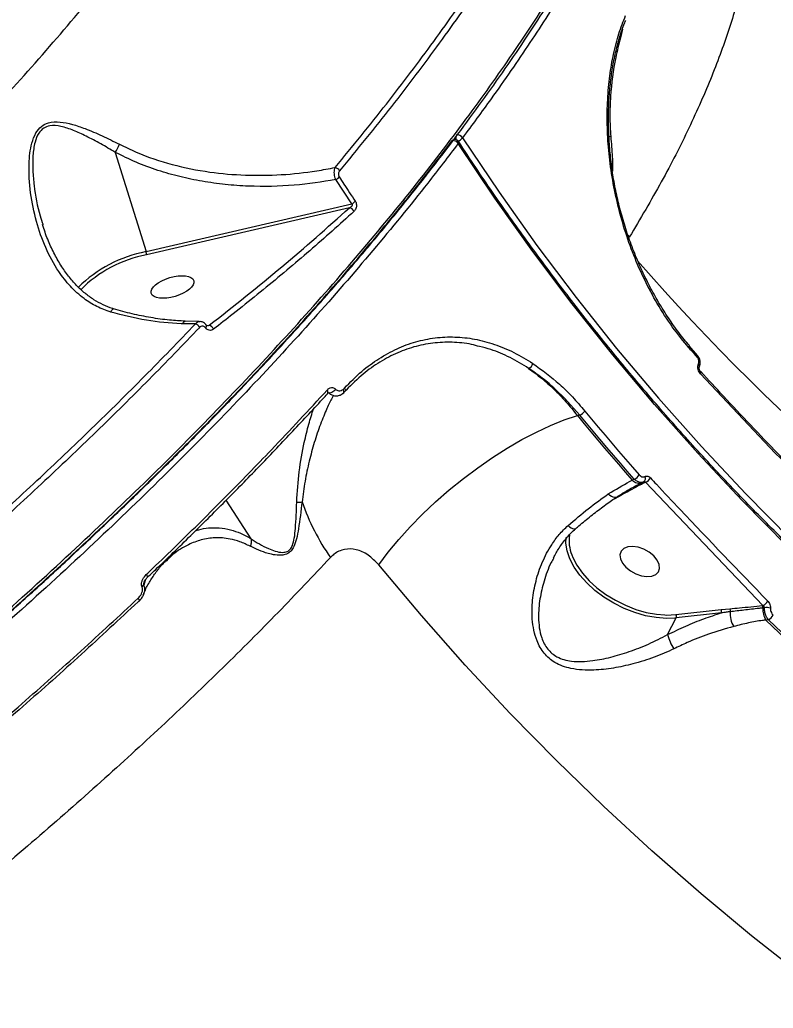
# Model space of a CAD drawing. Header units: millimetres. Extents: x -6104 to 7803, y -6013 to 4803.
# Drawn here: x 800.6 to 959.1, y -1687.8 to -1479.8 of the extents above; entities that cross this region are included whole.
import ezdxf

# ---------------------------------------------------------------- set-up
doc = ezdxf.new("R2010")
doc.units = ezdxf.units.MM
for name, color, linetype in [('DIKOM_ОБЪЕКТ', 7, 'Continuous'), ('DIKOM_РАЗМЕР_ЗОНА', 7, 'Continuous'), ('DIKOM_РАЗМЕР_ОБЪЕКТА', 7, 'Continuous')]:
    doc.layers.add(name, color=color, linetype=linetype)
doc.styles.add('style1', font='arial.ttf', dxfattribs={"width": 0.8})
doc.dimstyles.new('1-50', dxfattribs={"dimtxt": 300, "dimasz": 200, "dimexe": 100, "dimexo": 0, "dimgap": 100, "dimtad": 1, "dimtxsty": 'style1', "dimcen": 200, "dimclrd": 7, "dimclre": 7, "dimclrt": 7, "dimadec": 1, "dimazin": 2, "dimtfac": 1, "dimtmove": 0, "dimatfit": 2, "dimfxl": 0, "dimlwd": 25, "dimlwe": 18, "dimarcsym": 0})

# ---------------------------------------------------------------- blocks, each defined once
blk = doc.blocks.new('*D10')
at = {"layer": 'Defpoints', "color": 0, "transparency": 16777216}
for p in [(-4094.65, -224.49), (3111.63, -1726.03), (3111.63, -4948.58)]:
    blk.add_point(p, dxfattribs=at)
at = {"layer": 'DIKOM_РАЗМЕР_ОБЪЕКТА', "color": 7, "lineweight": 18, "transparency": 16777216}
for p, q in [((-4094.65, -224.49), (-4094.65, -5048.58)), ((3111.63, -1726.03), (3111.63, -5048.58))]:
    blk.add_line(p, q, dxfattribs=at)
at = {"layer": 'DIKOM_РАЗМЕР_ОБЪЕКТА', "color": 7, "lineweight": 25, "transparency": 16777216}
blk.add_line((-3894.65, -4948.58), (2911.63, -4948.58), dxfattribs=at)
at = {"layer": 'DIKOM_РАЗМЕР_ОБЪЕКТА', "color": 7, "transparency": 16777216}
for points in [[(-3894.65, -4915.24), (-3894.65, -4981.91), (-4094.65, -4948.58)], [(2911.63, -4915.24), (2911.63, -4981.91), (3111.63, -4948.58)]]:
    blk.add_solid(points, dxfattribs=at)
at = {"layer": 'DIKOM_РАЗМЕР_ОБЪЕКТА', "color": 7, "transparency": 16777216, "insert": (-134.24, -4695.4), "char_height": 300, "attachment_point": 5, "style": 'style1'}
blk.add_mtext('7200', dxfattribs=at)
blk = doc.blocks.new('*D12')
at = {"layer": 'Defpoints', "color": 0, "transparency": 16777216}
for p in [(-6103.62, -69.94), (4675.35, -1132.87), (4675.35, -5913.06)]:
    blk.add_point(p, dxfattribs=at)
at = {"layer": 'DIKOM_РАЗМЕР_ЗОНА', "color": 7, "lineweight": 18, "transparency": 16777216}
for p, q in [((-6103.62, -69.94), (-6103.62, -6013.06)), ((4675.35, -1132.87), (4675.35, -6013.06))]:
    blk.add_line(p, q, dxfattribs=at)
at = {"layer": 'DIKOM_РАЗМЕР_ЗОНА', "color": 7, "lineweight": 25, "transparency": 16777216}
blk.add_line((-5903.62, -5913.06), (4475.35, -5913.06), dxfattribs=at)
at = {"layer": 'DIKOM_РАЗМЕР_ЗОНА', "color": 7, "transparency": 16777216}
for points in [[(-5903.62, -5879.73), (-5903.62, -5946.4), (-6103.62, -5913.06)], [(4475.35, -5879.73), (4475.35, -5946.4), (4675.35, -5913.06)]]:
    blk.add_solid(points, dxfattribs=at)
at = {"layer": 'DIKOM_РАЗМЕР_ЗОНА', "color": 7, "transparency": 16777216, "insert": (271.51, -5659.89), "char_height": 300, "attachment_point": 5, "style": 'style1'}
blk.add_mtext('10800', dxfattribs=at)

msp = doc.modelspace()

# ---------------------------------------------------------------- linework, layer by layer
at = {"layer": 'DIKOM_ОБЪЕКТ', "color": 7, "linetype": 'Continuous', "lineweight": 15}
for p, q in [((927.337, -1481.79), (926.913, -1483.586)), ((820.707, -1507.693), (827.178, -1528.589)), ((870.438, -1518.544), (867.069, -1513.439)), ((827.178, -1528.589), (870.438, -1518.544)), ((869.954, -1519.348), (827.301, -1529.252)), ((928.537, -1525.211), (928.798, -1525.559)), ((837.563, -1543.795), (834.852, -1543.768)), ((838.37, -1543.269), (835.362, -1543.242)), ((839.926, -1544.109), (840.467, -1544.074)), ((943.131, -1550.436), (941.375, -1548.42)), ((943.327, -1552.193), (943.336, -1552.174)), ((943.514, -1552.881), (943.524, -1552.862)), ((943.784, -1553.834), (943.775, -1553.825)), ((868.598, -1557.563), (868.91, -1557.285)), ((918.355, -1562.965), (917.871, -1563.08)), ((929.415, -1576.65), (929.819, -1576.442)), ((931.147, -1577.342), (931.561, -1577.127)), ((931.518, -1577.149), (931.832, -1576.988)), ((932.201, -1577.098), (931.98, -1577.211)), ((956.885, -1603.027), (932.201, -1577.098)), ((927.136, -1579.816), (925.769, -1580.559)), ((849.258, -1588.975), (844.011, -1580.897)), ((925.769, -1580.559), (925.247, -1580.826)), ((831.45, -1593.659), (831.38, -1593.727)), ((956.783, -1603.039), (956.885, -1603.027)), ((938.604, -1604.948), (948.098, -1603.881)), ((948.153, -1604.586), (938.659, -1605.653)), ((948.098, -1603.881), (949.948, -1603.706)), ((936.854, -1609.162), (938.659, -1605.653)), ((938.659, -1605.653), (938.347, -1605.684)), ((958.054, -1606.028), (957.511, -1606.093))]:
    msp.add_line(p, q, dxfattribs=at)
at = {"layer": 'DIKOM_ОБЪЕКТ', "color": 7, "linetype": 'Continuous', "lineweight": 15, "flags": 128}
for points in [[(892.812, -1505.842), (892.886, -1505.728), (892.929, -1505.624), (892.94, -1505.535), (892.917, -1505.465), (892.917, -1505.464)], [(893.718, -1504.636), (901.4, -1516.08), (909.364, -1527.287), (917.606, -1538.248), (926.12, -1548.957), (934.899, -1559.406), (943.94, -1569.589), (953.234, -1579.5), (962.777, -1589.131), (972.563, -1598.476), (982.584, -1607.529), (992.834, -1616.285), (1003.307, -1624.737), (1013.996, -1632.881), (1024.893, -1640.71), (1035.992, -1648.219), (1047.284, -1655.404), (1058.764, -1662.26), (1070.423, -1668.782), (1082.254, -1674.967), (1094.248, -1680.809), (1106.399, -1686.306)], [(1106.134, -1688.06), (1093.947, -1682.546), (1081.916, -1676.686), (1070.05, -1670.483), (1058.356, -1663.941), (1046.842, -1657.065), (1035.515, -1649.858), (1024.383, -1642.326), (1013.453, -1634.473), (1002.732, -1626.306), (992.227, -1617.828), (981.946, -1609.046), (971.895, -1599.965), (962.08, -1590.591), (952.508, -1580.931), (943.185, -1570.991), (934.117, -1560.777), (925.311, -1550.296), (916.772, -1539.555), (908.505, -1528.561), (900.517, -1517.321), (892.812, -1505.842)], [(819.78, -1541.304), (819.941, -1540.993), (820.091, -1540.766), (820.222, -1540.635), (820.327, -1540.607), (820.33, -1540.607)], [(834.852, -1543.768), (834.99, -1543.505), (835.142, -1543.325), (835.3, -1543.238), (835.372, -1543.231)], [(839.712, -1544.629), (839.826, -1544.467), (839.896, -1544.315), (839.917, -1544.182), (839.89, -1544.077), (839.881, -1544.062)], [(941.361, -1548.405), (941.362, -1548.406), (941.375, -1548.42)], [(943.089, -1550.848), (943.139, -1550.737), (943.168, -1550.637), (943.174, -1550.549), (943.157, -1550.478), (943.131, -1550.436)], [(943.751, -1554.261), (943.803, -1554.131), (943.827, -1554.016), (943.823, -1553.918), (943.79, -1553.842), (943.784, -1553.834)], [(867.023, -1557.509), (866.865, -1557.721), (866.668, -1557.923), (866.447, -1558.098), (866.22, -1558.231), (866.005, -1558.312), (865.821, -1558.335), (865.681, -1558.298), (865.632, -1558.258)], [(868.598, -1557.563), (868.666, -1557.747), (868.703, -1557.927), (868.708, -1558.094), (868.68, -1558.243), (868.621, -1558.365), (868.532, -1558.457), (868.528, -1558.46)], [(868.91, -1557.285), (868.993, -1557.431), (869.051, -1557.575), (869.082, -1557.712), (869.084, -1557.837), (869.058, -1557.945), (869.004, -1558.034), (869.003, -1558.036)], [(869.003, -1558.036), (868.925, -1558.1), (868.91, -1558.109)], [(876.096, -1594.491), (878.1, -1591.828), (880.32, -1589.146), (882.737, -1586.472), (885.327, -1583.828), (888.067, -1581.24), (890.933, -1578.731), (893.898, -1576.324), (896.935, -1574.04), (900.017, -1571.901), (903.115, -1569.926), (906.201, -1568.133), (909.247, -1566.538), (912.226, -1565.156), (915.109, -1564), (917.871, -1563.08)], [(917.871, -1563.08), (919.29, -1564.8), (920.716, -1566.513), (922.149, -1568.22), (923.589, -1569.92), (925.035, -1571.613), (926.488, -1573.299), (927.948, -1574.978), (929.415, -1576.65)], [(929.819, -1576.442), (928.363, -1574.781), (926.913, -1573.114), (925.47, -1571.439), (924.033, -1569.758), (922.604, -1568.07), (921.181, -1566.375), (919.765, -1564.674), (918.355, -1562.965)], [(919.444, -1562.113), (920.851, -1563.818), (922.264, -1565.515), (923.684, -1567.206), (925.11, -1568.891), (926.543, -1570.568), (927.983, -1572.239), (929.43, -1573.903), (930.883, -1575.56)], [(924.377, -1579.567), (924.695, -1579.819), (925.021, -1580.015), (925.347, -1580.147), (925.661, -1580.214), (925.954, -1580.212), (926.218, -1580.141), (926.37, -1580.06)], [(915.91, -1586.209), (916.246, -1586.477), (916.571, -1586.689), (916.872, -1586.838), (917.138, -1586.919), (917.359, -1586.928), (917.528, -1586.865), (917.552, -1586.846)], [(938.347, -1605.684), (936.625, -1605.745), (934.464, -1605.584), (932.223, -1605.173), (929.951, -1604.519), (927.697, -1603.639), (925.512, -1602.55), (923.443, -1601.278), (921.535, -1599.849), (919.83, -1598.295), (918.366, -1596.651), (917.174, -1594.951), (916.281, -1593.234), (915.706, -1591.536), (915.461, -1589.896), (915.5, -1588.716)], [(933.931, -1592.598), (932.971, -1591.82), (931.851, -1591.201), (930.661, -1590.792), (929.498, -1590.625), (928.456, -1590.715), (927.62, -1591.053), (927.057, -1591.613), (926.813, -1592.349), (926.907, -1593.201), (927.333, -1594.101), (928.055, -1594.976), (929.015, -1595.754), (930.135, -1596.373), (931.325, -1596.782), (932.488, -1596.949), (933.529, -1596.86), (934.366, -1596.521), (934.929, -1595.962), (935.173, -1595.225), (935.078, -1594.373), (934.653, -1593.473), (933.931, -1592.598)], [(916.699, -1592.396), (916.904, -1592.906), (917.77, -1594.571), (918.926, -1596.219), (920.346, -1597.814), (921.999, -1599.321), (923.849, -1600.706), (925.855, -1601.94), (927.974, -1602.996), (930.159, -1603.849), (932.363, -1604.483), (934.536, -1604.882), (936.233, -1605.027)], [(1022.055, -1719.167), (1010.336, -1712.146), (998.791, -1704.818), (987.428, -1697.185), (976.253, -1689.253), (965.271, -1681.025), (954.488, -1672.507), (943.911, -1663.703), (933.545, -1654.618), (923.396, -1645.257), (913.469, -1635.624), (903.771, -1625.726), (894.306, -1615.567), (885.079, -1605.154), (876.096, -1594.491)], [(827.229, -1596.517), (827.318, -1596.669), (827.382, -1596.815), (827.419, -1596.948), (827.426, -1597.064), (827.405, -1597.159), (827.358, -1597.225)], [(825.508, -1601.491), (825.593, -1601.635), (825.656, -1601.774), (825.695, -1601.902), (825.708, -1602.014), (825.695, -1602.108), (825.657, -1602.179), (825.646, -1602.191)], [(825.646, -1602.191), (825.594, -1602.225), (825.51, -1602.245)], [(936.233, -1605.027), (936.632, -1605.038), (938.604, -1604.948)]]:
    msp.add_lwpolyline(points, dxfattribs=at)
at = {"layer": 'DIKOM_ОБЪЕКТ', "color": 7, "linetype": 'Continuous', "lineweight": 15}
for centre, radius, start, end in [((891.973, -1505.512), 0.49, 104.02468, 144.88953), ((891.708, -1506.516), 1.294, 31.41313, 96.01355), ((892.079, -1506.011), 1, 33.11034, 102.99357), ((893.488, -1504.652), 1.19, 148.30678, 199.68976), ((892.617, -1505.309), 1.29, 31.44355, 96.27881), ((891.893, -1503.146), 2.356, 292.69144, 320.7494), ((814.074, -1503.204), 8.01, 325.91112, 339.55046), ((866.575, -1512.374), 1.529, 31.67822, 76.11547), ((866.121, -1511.471), 2.184, 295.74468, 320.11378), ((869.441, -1516.564), 2.217, 296.74483, 320.81711), ((869.687, -1520.688), 1.366, 25.66202, 78.72644), ((832.398, -1555.791), 27.698, 100.86342, 134.62915), ((832.324, -1555.528), 26.752, 100.82237, 134.94028), ((824.74, -1529.386), 2.564, 2.99526, 18.11597), ((1276.698, -1228.843), 459.196, 221.07266, 238.20641), ((836.959, -1545.452), 1.764, 31.68956, 69.95651), ((840.015, -1545.479), 1.476, 23.06556, 72.15708), ((941.026, -1548.59), 0.389, 322.01901, 25.93864), ((1315.877, -1224.547), 495.422, 220.88604, 221.1956), ((907.072, -1551.761), 1.491, 291.97741, 346.62078), ((942.913, -1552.674), 0.634, 340.16945, 49.31574), ((942.919, -1552.657), 0.638, 341.18808, 49.19125), ((864.795, -1558.15), 0.629, 329.01617, 43.67707), ((917.607, -1560.887), 2.209, 289.7871, 326.27604), ((929.038, -1574.418), 2.17, 291.10301, 328.23601), ((931.371, -1576.313), 0.824, 307.51319, 30.78691), ((931.435, -1575.161), 2.083, 291.56928, 330.37361), ((930.82, -1575.41), 1.874, 221.42404, 291.87965), ((931.71, -1577.465), 0.371, 43.17631, 112.28035), ((926.814, -1580.181), 0.487, 48.62299, 75.93733), ((859.194, -1574.456), 6.836, 267.11053, 276.52444), ((906.629, -1564.759), 49.487, 199.46323, 214.70743), ((924.332, -1589.347), 8.22, 172.03542, 201.77749), ((825.758, -1598.181), 1.09, 302.20347, 326.71118), ((956.128, -1603.448), 0.773, 353.2895, 32.02835), ((956.007, -1601.027), 2.185, 293.68831, 330.58496), ((937.974, -1605.352), 0.748, 336.30501, 32.6385), ((947.468, -1604.285), 0.748, 336.30772, 32.63578), ((949.267, -1604.103), 0.789, 341.95383, 30.24484), ((954.813, -1604.841), 4.821, 174.12749, 212.748), ((960.718, -1603.969), 3.847, 173.57912, 213.52254), ((957.689, -1606.181), 2.72, 73.41044, 99.99485), ((957.198, -1604.122), 2.089, 294.18924, 332.71691), ((1304.467, -1247.576), 498.912, 225.93889, 233.05397), ((1304.729, -1247.601), 498.652, 225.95488, 233.03797), ((946.2, -1606.813), 9.637, 194.10826, 213.60292)]:
    msp.add_arc(centre, radius, start, end, dxfattribs=at)
msp.add_ellipse((832.736, -1536.027), major_axis=(4.462, 1.322), ratio=0.44303, dxfattribs=at)
for points, knots in [([(706.899, -1580.991), (711.711, -1577.034), (721.334, -1569.119), (735.299, -1557.035), (748.881, -1544.821), (762.472, -1532.061), (775.936, -1518.82), (789.158, -1505.143), (801.779, -1491.373), (813.726, -1477.559), (824.939, -1463.754), (835.059, -1450.409), (844.104, -1437.56), (852.117, -1425.23), (859.326, -1413.079), (865.669, -1401.163), (871.101, -1389.53), (875.598, -1378.199), (879.093, -1367.233), (881.551, -1356.633), (882.896, -1346.581), (883.122, -1337.296), (882.244, -1328.846), (880.709, -1321.903), (879.034, -1317.998), (878.354, -1316.411)], [0, 0, 0, 0, 0.0400046, 0.0800095, 0.1204123, 0.1608152, 0.2054795, 0.2501784, 0.2948426, 0.3408231, 0.3868418, 0.4328217, 0.4760809, 0.5193728, 0.5626316, 0.6071387, 0.6516822, 0.6961891, 0.7423061, 0.7884231, 0.8352025, 0.8819819, 0.925918, 0.9698885, 1, 1, 1, 1]), ([(698.966, -1682.107), (702.695, -1679.485), (712.743, -1672.421), (728.799, -1660.654), (746.97, -1646.783), (764.807, -1632.549), (782.24, -1617.995), (799.196, -1603.163), (815.302, -1588.379), (830.521, -1573.693), (844.84, -1559.152), (858.492, -1544.518), (871.398, -1529.84), (883.495, -1515.168), (894.517, -1500.826), (904.451, -1486.854), (913.308, -1473.286), (921.234, -1459.901), (928.158, -1446.753), (934.033, -1433.896), (938.727, -1421.613), (942.257, -1409.93), (944.648, -1398.869), (945.978, -1388.226), (946.046, -1378.146), (945.584, -1371.259), (944.759, -1367.974), (944.679, -1367.653)], [0, 0, 0, 0, 0.0245685, 0.0661874, 0.1078383, 0.1494572, 0.1922848, 0.2351476, 0.2779753, 0.3195941, 0.361245, 0.4028639, 0.4456917, 0.4885542, 0.531382, 0.5730004, 0.6146507, 0.6562691, 0.6990963, 0.7419584, 0.7847856, 0.8264043, 0.868055, 0.9096737, 0.9525012, 0.9953636, 1, 1, 1, 1]), ([(715.514, -1671.104), (717.654, -1669.555), (722.891, -1665.761), (731.096, -1659.655), (740.124, -1652.81), (748.999, -1645.927), (757.731, -1639.009), (766.322, -1632.05), (774.774, -1625.05), (783.09, -1618.006), (791.272, -1610.917), (799.322, -1603.781), (807.243, -1596.594), (815.028, -1589.364), (822.65, -1582.114), (830.079, -1574.873), (837.292, -1567.661), (844.288, -1560.483), (851.069, -1553.334), (857.639, -1546.213), (864, -1539.117), (870.154, -1532.044), (876.103, -1524.992), (881.848, -1517.959), (887.39, -1510.942), (892.728, -1503.944), (897.849, -1496.982), (902.73, -1490.084), (907.354, -1483.275), (911.715, -1476.562), (915.816, -1469.944), (919.66, -1463.416), (923.248, -1456.976), (926.581, -1450.622), (929.661, -1444.353), (932.487, -1438.166), (935.061, -1432.061), (937.381, -1426.036), (939.443, -1420.102), (941.24, -1414.281), (942.761, -1408.598), (944.005, -1403.061), (944.972, -1397.671), (945.662, -1392.426), (946.079, -1387.322), (946.218, -1382.361), (946.09, -1377.535), (945.659, -1372.865), (945.24, -1369.664), (944.888, -1368.065), (944.857, -1367.926)], [0, 0, 0, 0, 0.0148392, 0.0363253, 0.0577125, 0.0790247, 0.1002866, 0.1215226, 0.1427569, 0.1640091, 0.1852998, 0.2066537, 0.2280948, 0.2496473, 0.2712481, 0.2927746, 0.3141948, 0.3355335, 0.356815, 0.3780635, 0.3993037, 0.4205573, 0.4418427, 0.4631845, 0.4846068, 0.5061338, 0.5277482, 0.5493324, 0.5707974, 0.5921743, 0.6134878, 0.6347618, 0.6560208, 0.6772885, 0.6985816, 0.719924, 0.7413394, 0.7628517, 0.7844715, 0.806088, 0.8276029, 0.8490185, 0.8703574, 0.8916418, 0.9128937, 0.9341344, 0.9553849, 0.9766596, 0.9979801, 1, 1, 1, 1]), ([(945.498, -1368.497), (945.92, -1370.708), (946.907, -1375.888), (947.168, -1384.862), (946.44, -1395.291), (944.495, -1406.427), (941.554, -1417.509), (937.806, -1428.42), (933.452, -1439.053), (928.269, -1450.045), (922.259, -1461.369), (915.49, -1472.904), (908, -1484.591), (900.727, -1495.153), (895.746, -1501.892), (893.718, -1504.636)], [0, 0, 0, 0, 0.064649, 0.1515185, 0.2409115, 0.3303771, 0.4197701, 0.4953742, 0.5710667, 0.6467591, 0.7231688, 0.7995784, 0.8740642, 0.9487187, 1, 1, 1, 1]), ([(951.091, -1426.982), (951.331, -1427.47), (952.68, -1430.215), (954.166, -1435.87), (955.46, -1443.971), (955.606, -1452.773), (954.724, -1461.964), (952.84, -1471.508), (950.032, -1481.345), (946.253, -1491.689), (941.458, -1502.536), (935.724, -1513.833), (931.106, -1521.652), (928.798, -1525.559)], [0, 0, 0, 0, 0.02105192, 0.11835688, 0.21849679, 0.3187183, 0.41885976, 0.5144038, 0.61001709, 0.70556175, 0.80368303, 0.90187838, 1, 1, 1, 1]), ([(866.942, -1510.889), (870.592, -1506.425), (877.891, -1497.496), (887.824, -1484.269), (897.052, -1471.176), (902.457, -1462.635), (905.159, -1458.364)], [0, 0, 0, 0, 0.2486154, 0.4972308, 0.748616, 1, 1, 1, 1]), ([(906.14, -1458.97), (903.466, -1463.199), (898.116, -1471.658), (888.926, -1484.717), (878.958, -1498.009), (871.57, -1507.05), (867.876, -1511.571)], [0, 0, 0, 0, 0.2486165, 0.4972321, 0.7486159, 1, 1, 1, 1]), ([(941.332, -1548.829), (940.144, -1547.377), (937.77, -1544.473), (934.669, -1539.644), (931.96, -1534.587), (929.665, -1529.359), (927.745, -1523.944), (926.232, -1518.405), (925.118, -1512.823), (924.404, -1507.271), (924.1, -1501.829), (924.181, -1496.566), (924.628, -1491.578), (925.433, -1486.948), (926.53, -1482.672), (927.512, -1480.172), (928.002, -1478.925)], [0, 0, 0, 0, 0.07510764, 0.15021531, 0.22128208, 0.2925778, 0.36364574, 0.43477041, 0.50612323, 0.5772492, 0.64834033, 0.71965909, 0.79075188, 0.8604289, 0.9303188, 1, 1, 1, 1]), ([(941.434, -1548.345), (941.068, -1547.925), (939.908, -1546.591), (938.078, -1544.114), (935.949, -1540.939), (933.962, -1537.564), (932.128, -1534.035), (930.468, -1530.382), (928.995, -1526.643), (927.723, -1522.855), (926.661, -1519.053), (925.814, -1515.268), (925.178, -1511.516), (924.731, -1507.795), (924.468, -1504.094), (924.389, -1500.421), (924.493, -1496.807), (924.779, -1493.286), (925.244, -1489.895), (925.877, -1486.665), (926.68, -1483.651), (927.402, -1481.411), (927.9, -1480.268), (928.03, -1479.969)], [0, 0, 0, 0, 0.0231576, 0.0733988, 0.1241387, 0.175241, 0.2265361, 0.277802, 0.3288179, 0.3794163, 0.4294653, 0.4788816, 0.5276415, 0.5763375, 0.6256833, 0.6756984, 0.7262878, 0.7773126, 0.8286042, 0.8799629, 0.9311453, 0.981986, 1, 1, 1, 1]), ([(926.913, -1483.586), (926.568, -1484.964), (925.557, -1488.991), (924.887, -1494.563), (924.633, -1500.135), (924.799, -1502.947), (924.881, -1504.354)], [0, 0, 0, 0, 0.2046011, 0.5977179, 0.7989024, 1, 1, 1, 1]), ([(819.78, -1541.304), (818.777, -1540.947), (816.768, -1540.234), (813.88, -1538.39), (811.175, -1535.924), (808.392, -1532.352), (805.936, -1527.783), (803.994, -1522.18), (802.755, -1516.239), (802.473, -1511.385), (802.723, -1507.888), (803.133, -1505.669), (803.881, -1503.66), (805.106, -1502.15), (806.858, -1501.276), (809.108, -1501.216), (811.693, -1501.756), (814.634, -1502.777), (817.928, -1504.166), (820.362, -1505.39), (821.579, -1506.002)], [0, 0, 0, 0, 0.0478381, 0.0957326, 0.1551283, 0.2146197, 0.3020668, 0.3896655, 0.4817493, 0.5736875, 0.607072, 0.6403856, 0.6772298, 0.7075561, 0.7379235, 0.7828312, 0.8291213, 0.8755393, 0.9377612, 1, 1, 1, 1]), ([(820.707, -1507.693), (819.682, -1507.088), (817.622, -1505.873), (814.703, -1504.326), (811.921, -1503.045), (809.373, -1502.174), (807.215, -1501.948), (805.601, -1502.526), (804.472, -1503.719), (803.686, -1505.751), (803.328, -1508.455), (803.316, -1511.532), (803.733, -1515.794), (804.378, -1519.637), (805.311, -1522.275), (805.522, -1522.87)], [0, 0, 0, 0, 0.0919129, 0.1846852, 0.2650741, 0.3466776, 0.4193887, 0.462071, 0.5046431, 0.559264, 0.6320442, 0.7109894, 0.7900482, 0.9526241, 1, 1, 1, 1]), ([(714.021, -1672.097), (720.119, -1667.641), (732.509, -1658.586), (750.623, -1644.593), (768.428, -1630.269), (785.623, -1615.79), (801.111, -1602.127), (814.99, -1589.333), (827.394, -1577.433), (839.299, -1565.528), (850.806, -1553.51), (861.874, -1541.398), (872.445, -1529.223), (882.431, -1517.139), (888.526, -1509.198), (891.572, -1505.23)], [0, 0, 0, 0, 0.0840342, 0.170757, 0.2574797, 0.3440636, 0.4303755, 0.5003136, 0.5703238, 0.640334, 0.710272, 0.7826637, 0.855136, 0.9276081, 1, 1, 1, 1]), ([(1105.984, -1687.468), (1104.031, -1686.608), (1098.364, -1684.113), (1089.078, -1679.761), (1078.175, -1674.321), (1067.412, -1668.592), (1056.792, -1662.585), (1046.323, -1656.3), (1036.009, -1649.741), (1025.857, -1642.912), (1015.871, -1635.816), (1006.058, -1628.458), (996.422, -1620.841), (986.969, -1612.969), (977.705, -1604.848), (968.633, -1596.48), (959.759, -1587.872), (951.089, -1579.026), (942.625, -1569.949), (934.374, -1560.646), (926.34, -1551.12), (918.526, -1541.378), (910.937, -1531.426), (903.581, -1521.264), (897.6, -1512.586), (894.105, -1507.271), (892.917, -1505.464)], [0, 0, 0, 0, 0.0228178, 0.0662207, 0.1096244, 0.1530278, 0.1964311, 0.2398344, 0.2832372, 0.3266402, 0.3700429, 0.4134454, 0.4568477, 0.5002497, 0.5436515, 0.587053, 0.6304543, 0.6738551, 0.7172559, 0.7606561, 0.8040562, 0.8474559, 0.8908554, 0.9342544, 0.9776534, 1, 1, 1, 1]), ([(924.881, -1504.354), (924.867, -1504.357), (924.78, -1504.38), (924.674, -1504.405), (924.53, -1504.427), (924.522, -1504.428)], [0, 0, 0, 0, 0.1610371, 0.9487706, 1, 1, 1, 1]), ([(924.881, -1504.354), (925.001, -1505.79), (925.168, -1507.796), (925.287, -1510.255), (925.253, -1511.237), (925.237, -1511.683)], [0, 0, 0, 0, 0.5790727, 0.8089929, 1, 1, 1, 1]), ([(892.812, -1505.842), (890.702, -1508.605), (885.018, -1516.048), (874.986, -1528.34), (862.532, -1542.709), (849.086, -1557.324), (834.67, -1572.141), (819.307, -1587.112), (803.336, -1601.908), (786.827, -1616.482), (769.858, -1630.793), (752.154, -1645.074), (733.745, -1659.274), (714.68, -1673.339), (695.377, -1686.961), (675.91, -1700.102), (656.351, -1712.739), (636.382, -1725.076), (616.057, -1737.058), (595.438, -1748.632), (574.98, -1759.544), (554.749, -1769.772), (534.805, -1779.31), (514.823, -1788.312), (494.873, -1796.725), (475.026, -1804.503), (455.718, -1811.475), (437.005, -1817.636), (418.924, -1822.999), (401.182, -1827.652), (383.856, -1831.547), (367.018, -1834.652), (351.715, -1836.802), (337.875, -1838.132), (325.397, -1838.777), (313.481, -1838.812), (302.169, -1838.227), (291.579, -1837.031), (281.761, -1835.234), (273.613, -1833.144), (268.905, -1831.494), (266.988, -1830.822)], [0, 0, 0, 0, 0.0156522, 0.0421681, 0.0687043, 0.0952203, 0.1225063, 0.1498146, 0.1771006, 0.2036165, 0.2301528, 0.2566687, 0.2839548, 0.3112631, 0.3385491, 0.365065, 0.3916013, 0.4181172, 0.4454032, 0.4727115, 0.4999976, 0.5265134, 0.5530497, 0.5795655, 0.6068517, 0.6341599, 0.661446, 0.6879619, 0.714498, 0.7410139, 0.7682999, 0.7956082, 0.8228942, 0.8459723, 0.8690774, 0.8921825, 0.9155065, 0.9388306, 0.9615638, 0.9843486, 1, 1, 1, 1]), ([(867.069, -1513.439), (864.169, -1513.893), (858.115, -1514.842), (850.292, -1514.961), (843.831, -1514.506), (838.999, -1513.839), (834.265, -1512.854), (829.617, -1511.524), (825.052, -1509.853), (822.155, -1508.413), (820.707, -1507.693)], [0, 0, 0, 0, 0.1847828, 0.3856889, 0.4882336, 0.5907676, 0.6915513, 0.7923242, 0.8961716, 1, 1, 1, 1]), ([(821.579, -1506.002), (822.748, -1506.571), (826.284, -1508.289), (832.628, -1510.391), (840.358, -1511.948), (848.064, -1512.604), (855.598, -1512.495), (861.909, -1511.839), (865.652, -1511.133), (866.942, -1510.889)], [0, 0, 0, 0, 0.0856253, 0.2590551, 0.4326123, 0.5932993, 0.7545385, 0.9153472, 1, 1, 1, 1]), ([(867.069, -1513.439), (866.999, -1513.253), (866.858, -1512.883), (866.758, -1512.24), (866.755, -1511.622), (866.833, -1511.171), (866.916, -1510.958), (866.942, -1510.889)], [0, 0, 0, 0, 0.2221349, 0.4444042, 0.6650735, 0.8922335, 1, 1, 1, 1]), ([(867.876, -1511.571), (867.868, -1511.582), (867.803, -1511.661), (867.708, -1511.827), (867.632, -1512.092), (867.62, -1512.367), (867.672, -1512.643), (867.755, -1512.796), (867.797, -1512.872)], [0, 0, 0, 0, 0.0354208, 0.2573183, 0.448186, 0.6280997, 0.8143521, 1, 1, 1, 1]), ([(867.797, -1512.872), (868.128, -1513.383), (869.234, -1515.088), (870.366, -1516.78), (871.159, -1517.965)], [0, 0, 0, 0, 0.2996319, 1, 1, 1, 1]), ([(871.159, -1517.965), (871.224, -1518.078), (871.354, -1518.306), (871.438, -1518.721), (871.427, -1519.139), (871.317, -1519.545), (871.138, -1519.872), (870.982, -1520.031), (870.918, -1520.096)], [0, 0, 0, 0, 0.1643423, 0.3291447, 0.489747, 0.6615998, 0.8613666, 1, 1, 1, 1]), ([(840.467, -1544.074), (845.631, -1540.002), (855.976, -1531.843), (865.289, -1523.518), (869.954, -1519.348)], [0, 0, 0, 0, 0.4991776, 1, 1, 1, 1]), ([(870.918, -1520.096), (870.539, -1520.442), (868.643, -1522.174), (863.622, -1526.666), (855.605, -1533.54), (847.577, -1540.067), (842.74, -1543.836), (841.373, -1544.901)], [0, 0, 0, 0, 0.0413714, 0.2068691, 0.5381502, 0.8694299, 1, 1, 1, 1]), ([(869.954, -1519.348), (870.017, -1519.317), (870.163, -1519.245), (870.355, -1519.112), (870.492, -1518.969), (870.55, -1518.86), (870.571, -1518.785), (870.571, -1518.716), (870.547, -1518.647), (870.501, -1518.588), (870.46, -1518.559), (870.438, -1518.544)], [0, 0, 0, 0, 0.1852032, 0.4305807, 0.6102083, 0.6934237, 0.7464632, 0.8083816, 0.8667612, 0.9298919, 1, 1, 1, 1]), ([(820.332, -1540.594), (820.26, -1540.576), (819.494, -1540.394), (818.1, -1539.774), (816.158, -1538.725), (814.29, -1537.351), (812.499, -1535.687), (810.807, -1533.712), (809.2, -1531.43), (807.733, -1528.839), (806.424, -1525.978), (805.749, -1523.941), (805.405, -1522.906)], [0, 0, 0, 0, 0.009064, 0.0967548, 0.1884351, 0.2850832, 0.3874422, 0.4958134, 0.6110626, 0.7354995, 0.8655945, 1, 1, 1, 1]), ([(835.372, -1543.212), (834.294, -1543.152), (831.909, -1543.02), (828.183, -1542.502), (824.25, -1541.705), (821.632, -1541.03), (820.338, -1540.617), (820.329, -1540.614)], [0, 0, 0, 0, 0.2170955, 0.480017, 0.7404505, 0.9982155, 1, 1, 1, 1]), ([(834.852, -1543.768), (834.747, -1543.764), (832.232, -1543.667), (827.189, -1543.192), (822.266, -1541.937), (819.78, -1541.304)], [0, 0, 0, 0, 0.0210979, 0.5057138, 1, 1, 1, 1]), ([(792.342, -1587.657), (796.332, -1584.025), (804.312, -1576.759), (815.802, -1565.795), (826.957, -1554.799), (834.028, -1547.463), (837.563, -1543.795)], [0, 0, 0, 0, 0.2491213, 0.4982427, 0.7491211, 1, 1, 1, 1]), ([(838.46, -1544.525), (834.944, -1548.173), (827.914, -1555.469), (816.775, -1566.456), (805.247, -1577.463), (797.2, -1584.791), (793.176, -1588.456)], [0, 0, 0, 0, 0.2491222, 0.4982428, 0.7491223, 1, 1, 1, 1]), ([(837.563, -1543.795), (837.678, -1543.663), (837.906, -1543.399), (838.208, -1543.255), (838.366, -1543.292), (838.385, -1543.296)], [0, 0, 0, 0, 0.4691832, 0.9379885, 1, 1, 1, 1]), ([(839.868, -1544.071), (839.732, -1543.909), (839.436, -1543.556), (838.883, -1543.294), (838.513, -1543.313), (838.386, -1543.32)], [0, 0, 0, 0, 0.3576257, 0.7787536, 1, 1, 1, 1]), ([(839.712, -1544.629), (839.686, -1544.596), (839.581, -1544.463), (839.348, -1544.306), (839.03, -1544.246), (838.716, -1544.31), (838.545, -1544.453), (838.46, -1544.525)], [0, 0, 0, 0, 0.0798517, 0.3181359, 0.5556097, 0.7774217, 1, 1, 1, 1]), ([(841.373, -1544.901), (841.232, -1544.986), (840.951, -1545.156), (840.473, -1545.161), (840.034, -1544.993), (839.813, -1544.743), (839.712, -1544.629)], [0, 0, 0, 0, 0.2591531, 0.5177201, 0.7812122, 1, 1, 1, 1]), ([(840.036, -1544.165), (840.019, -1544.166), (839.996, -1544.168), (839.902, -1544.103), (839.866, -1544.037), (839.86, -1544.025)], [0, 0, 0, 0, 0.6529401, 0.935307, 1, 1, 1, 1]), ([(840.035, -1544.161), (840.081, -1544.16), (840.229, -1544.158), (840.37, -1544.108), (840.467, -1544.074)], [0, 0, 0, 0, 0.3089133, 1, 1, 1, 1]), ([(868.91, -1557.285), (870.101, -1556.069), (872.392, -1553.731), (876.12, -1551.02), (879.918, -1548.93), (883.876, -1547.455), (887.949, -1546.627), (892.096, -1546.438), (896.269, -1546.885), (900.427, -1547.996), (904.539, -1549.678), (907.196, -1551.298), (908.523, -1552.106)], [0, 0, 0, 0, 0.1070818, 0.2059728, 0.3051841, 0.4040762, 0.503337, 0.6029173, 0.7021784, 0.801347, 0.9008322, 1, 1, 1, 1]), ([(897.303, -1548.561), (896.741, -1548.401), (894.825, -1547.853), (891.527, -1547.582), (887.466, -1547.729), (883.475, -1548.54), (879.598, -1549.975), (875.879, -1552.016), (872.23, -1554.665), (869.988, -1556.952), (868.823, -1558.141)], [0, 0, 0, 0, 0.0554331, 0.1890301, 0.323058, 0.4566502, 0.5896406, 0.7230574, 0.8560404, 1, 1, 1, 1]), ([(907.63, -1553.144), (906.33, -1552.355), (903.725, -1550.774), (900.253, -1549.278), (898.097, -1548.754), (897.303, -1548.561)], [0, 0, 0, 0, 0.3863536, 0.7739388, 1, 1, 1, 1]), ([(943.336, -1552.174), (943.342, -1552.162), (943.384, -1552.072), (943.433, -1551.873), (943.426, -1551.598), (943.364, -1551.321), (943.259, -1551.067), (943.142, -1550.916), (943.089, -1550.848)], [0, 0, 0, 0, 0.0339876, 0.2522724, 0.4705216, 0.5979459, 0.8193311, 1, 1, 1, 1]), ([(943.521, -1552.865), (943.522, -1552.863), (943.641, -1552.702), (943.719, -1552.258), (943.715, -1551.582), (943.506, -1550.916), (943.229, -1550.594), (943.112, -1550.459)], [0, 0, 0, 0, 0.0024397, 0.2414743, 0.5075588, 0.7931246, 1, 1, 1, 1]), ([(907.63, -1553.144), (909.417, -1554.515), (912.122, -1556.593), (915.481, -1560.108), (917.074, -1562.089), (917.871, -1563.08)], [0, 0, 0, 0, 0.4927822, 0.7463927, 1, 1, 1, 1]), ([(918.355, -1562.965), (916.696, -1561.097), (914.182, -1558.267), (910.518, -1555.155), (908.593, -1553.814), (907.63, -1553.144)], [0, 0, 0, 0, 0.4928095, 0.7464031, 1, 1, 1, 1]), ([(908.523, -1552.106), (910.417, -1553.485), (913.287, -1555.573), (916.875, -1559.115), (918.588, -1561.114), (919.444, -1562.113)], [0, 0, 0, 0, 0.4927649, 0.7463863, 1, 1, 1, 1]), ([(943.751, -1554.261), (943.65, -1554.134), (943.448, -1553.879), (943.254, -1553.387), (943.175, -1552.886), (943.212, -1552.474), (943.295, -1552.271), (943.327, -1552.193)], [0, 0, 0, 0, 0.2182536, 0.4367488, 0.6530101, 0.8657434, 1, 1, 1, 1]), ([(943.776, -1553.822), (943.768, -1553.814), (943.729, -1553.777), (943.644, -1553.652), (943.556, -1553.465), (943.5, -1553.264), (943.481, -1553.085), (943.49, -1552.949), (943.513, -1552.885), (943.511, -1552.888), (943.51, -1552.889)], [0, 0, 0, 0, 0.0437408, 0.1960006, 0.3552981, 0.5131359, 0.6489926, 0.7900002, 0.9401152, 1, 1, 1, 1]), ([(968.163, -1579.934), (967.734, -1579.494), (965.591, -1577.295), (957.339, -1568.776), (949.713, -1560.63), (943.751, -1554.261)], [0, 0, 0, 0, 0.0517111, 0.2585531, 1, 1, 1, 1]), ([(968.219, -1579.495), (965.492, -1576.699), (958.855, -1569.893), (950.727, -1561.328), (945.394, -1555.54), (943.806, -1553.817)], [0, 0, 0, 0, 0.3287935, 0.800186, 1, 1, 1, 1]), ([(865.25, -1557.716), (865.291, -1557.673), (865.488, -1557.468), (865.866, -1557.232), (866.341, -1557.16), (866.732, -1557.253), (866.926, -1557.423), (867.023, -1557.509)], [0, 0, 0, 0, 0.0843587, 0.4026589, 0.6518158, 0.8254988, 1, 1, 1, 1]), ([(867.023, -1557.509), (867.124, -1557.598), (867.325, -1557.775), (867.737, -1557.872), (868.179, -1557.817), (868.465, -1557.644), (868.598, -1557.563)], [0, 0, 0, 0, 0.2096685, 0.4181348, 0.7298471, 1, 1, 1, 1]), ([(827.229, -1596.517), (827.666, -1596.101), (829.846, -1594.019), (835.456, -1588.602), (843.865, -1580.263), (854.465, -1569.398), (861.39, -1561.896), (865.25, -1557.716)], [0, 0, 0, 0, 0.0321582, 0.1607922, 0.4182839, 0.6757758, 1, 1, 1, 1]), ([(827.342, -1597.22), (827.941, -1596.655), (831.084, -1593.684), (836.592, -1588.308), (843.84, -1581.105), (850.869, -1573.925), (857.679, -1566.766), (862.493, -1561.613), (864.978, -1558.852), (865.325, -1558.466)], [0, 0, 0, 0, 0.0437631, 0.22982777, 0.4154636, 0.60046018, 0.78502602, 0.96998755, 1, 1, 1, 1]), ([(866.61, -1558.824), (866.513, -1558.994), (866.092, -1559.724), (865.132, -1561.728), (863.838, -1564.845), (862.543, -1568.622), (861.449, -1572.67), (860.557, -1576.867), (860.166, -1579.789), (859.97, -1581.248)], [0, 0, 0, 0, 0.0421209, 0.1812822, 0.3504624, 0.5198125, 0.6795573, 0.8400063, 1, 1, 1, 1]), ([(865.346, -1558.483), (865.4, -1558.422), (865.526, -1558.279), (865.654, -1558.265), (865.641, -1558.262), (865.638, -1558.261)], [0, 0, 0, 0, 0.3664733, 0.8514007, 1, 1, 1, 1]), ([(865.631, -1558.257), (865.63, -1558.256), (865.628, -1558.254), (865.642, -1558.268), (865.655, -1558.292), (865.661, -1558.302)], [0, 0, 0, 0, 0.4622527, 0.7790722, 1, 1, 1, 1]), ([(865.633, -1558.257), (865.635, -1558.26), (865.791, -1558.479), (866.245, -1558.761), (866.958, -1558.965), (867.686, -1558.886), (868.22, -1558.699), (868.462, -1558.487), (868.515, -1558.441)], [0, 0, 0, 0, 0.003046, 0.2392944, 0.4648446, 0.6906761, 0.9327683, 1, 1, 1, 1]), ([(868.397, -1558.547), (868.518, -1558.469), (868.739, -1558.326), (868.903, -1558.111), (868.977, -1558.015)], [0, 0, 0, 0, 0.54977206, 1, 1, 1, 1]), ([(858.849, -1581.284), (858.994, -1579.129), (859.286, -1574.763), (860.277, -1569.285), (861.359, -1564.858), (862.046, -1562.718), (862.382, -1561.672)], [0, 0, 0, 0, 0.2949446, 0.5974879, 0.8032245, 1, 1, 1, 1]), ([(930.883, -1575.56), (930.993, -1575.666), (931.214, -1575.878), (931.597, -1576.007), (931.89, -1575.984), (932.038, -1575.911), (932.079, -1575.891)], [0, 0, 0, 0, 0.2969043, 0.5940466, 0.8895263, 1, 1, 1, 1]), ([(932.079, -1575.891), (932.109, -1575.876), (932.247, -1575.806), (932.525, -1575.772), (932.909, -1575.885), (933.134, -1576.089), (933.246, -1576.191)], [0, 0, 0, 0, 0.0856207, 0.3893202, 0.6948094, 1, 1, 1, 1]), ([(933.246, -1576.191), (933.661, -1576.635), (935.732, -1578.858), (943.855, -1587.528), (951.733, -1595.696), (957.91, -1602.1)], [0, 0, 0, 0, 0.0512246, 0.2561279, 1, 1, 1, 1]), ([(924.377, -1579.567), (925.912, -1578.636), (927.651, -1577.58), (929.229, -1576.748), (929.415, -1576.65)], [0, 0, 0, 0, 0.8821471, 1, 1, 1, 1]), ([(926.37, -1580.061), (927.051, -1579.629), (928.543, -1578.682), (930.238, -1577.808), (931.126, -1577.354), (931.268, -1577.28)], [0, 0, 0, 0, 0.4138448, 0.9056682, 1, 1, 1, 1]), ([(931.98, -1577.211), (931.546, -1577.435), (929.906, -1578.281), (928.31, -1579.165), (927.136, -1579.816)], [0, 0, 0, 0, 0.2646902, 1, 1, 1, 1]), ([(931.873, -1576.967), (931.805, -1577), (931.555, -1577.123), (931.057, -1577.164), (930.4, -1576.959), (930.012, -1576.615), (929.819, -1576.442)], [0, 0, 0, 0, 0.1106273, 0.4063445, 0.703522, 1, 1, 1, 1]), ([(932.201, -1577.098), (932.173, -1577.06), (932.117, -1576.983), (932.01, -1576.934), (931.926, -1576.94), (931.882, -1576.962), (931.873, -1576.967)], [0, 0, 0, 0, 0.31315, 0.6198165, 0.9172131, 1, 1, 1, 1]), ([(915.91, -1586.209), (917.337, -1584.985), (920.225, -1582.507), (922.982, -1580.555), (924.377, -1579.567)], [0, 0, 0, 0, 0.4942425, 1, 1, 1, 1]), ([(917.554, -1586.848), (917.666, -1586.75), (918.626, -1585.908), (920.428, -1584.42), (922.926, -1582.478), (924.909, -1581.035), (926.029, -1580.297), (926.362, -1580.077)], [0, 0, 0, 0, 0.03704713, 0.31827605, 0.59969156, 0.88106163, 1, 1, 1, 1]), ([(859.97, -1581.248), (859.75, -1583.128), (859.445, -1585.727), (858.875, -1588.903), (858.37, -1590.508), (857.716, -1591.558), (856.903, -1592.212), (855.732, -1592.53), (854.317, -1592.442), (851.898, -1591.89), (850.277, -1591.13), (849.084, -1590.571)], [0, 0, 0, 0, 0.23112518, 0.31968401, 0.39142367, 0.43671692, 0.48224484, 0.54569196, 0.63883883, 0.73421506, 1, 1, 1, 1]), ([(849.264, -1588.987), (849.265, -1588.987), (850.368, -1589.746), (852.013, -1590.726), (854.334, -1591.629), (855.668, -1591.925), (856.779, -1591.784), (857.52, -1591.238), (858.067, -1590.257), (858.412, -1588.726), (858.705, -1585.64), (858.788, -1583.12), (858.849, -1581.284)], [0, 0, 0, 0, 0.0003162, 0.2742408, 0.3682402, 0.463506, 0.5235088, 0.5648336, 0.6061534, 0.6747007, 0.7629999, 1, 1, 1, 1]), ([(837.555, -1587.327), (837.788, -1587.241), (838.661, -1586.918), (840.321, -1586.672), (842.542, -1586.636), (844.797, -1587.032), (847.031, -1587.764), (848.514, -1588.57), (849.258, -1588.975)], [0, 0, 0, 0, 0.0712155, 0.2674724, 0.4677852, 0.6680216, 0.8332557, 1, 1, 1, 1]), ([(938.174, -1612.147), (936.808, -1612.762), (934.025, -1614.016), (929.703, -1615.339), (925.438, -1616.267), (921.869, -1616.663), (918.88, -1616.646), (916.682, -1616.369), (914.745, -1615.826), (912.767, -1614.901), (910.774, -1613.201), (909.391, -1610.745), (908.665, -1608.252), (908.278, -1605.375), (908.361, -1601.862), (909.087, -1597.83), (910.416, -1593.872), (912.135, -1590.619), (914.003, -1588.047), (915.271, -1586.825), (915.91, -1586.209)], [0, 0, 0, 0, 0.0741106, 0.1510349, 0.2205978, 0.2917254, 0.3343335, 0.3775445, 0.4100556, 0.4432596, 0.4962505, 0.5490824, 0.588534, 0.628978, 0.696114, 0.7650068, 0.8354344, 0.9076276, 0.9534371, 1, 1, 1, 1]), ([(849.084, -1590.571), (848.352, -1590.223), (846.887, -1589.527), (844.398, -1588.889), (841.652, -1588.683), (838.752, -1589.139), (835.775, -1590.292), (833.311, -1591.763), (831.9, -1593.2), (831.45, -1593.659)], [0, 0, 0, 0, 0.1000411, 0.2001437, 0.3605462, 0.5214968, 0.6822209, 0.8985149, 1, 1, 1, 1]), ([(912.865, -1593.002), (913.232, -1592.315), (914.015, -1590.851), (915.506, -1588.898), (916.712, -1587.529), (917.454, -1586.953), (917.56, -1586.871)], [0, 0, 0, 0, 0.2955025, 0.6296744, 0.9472485, 1, 1, 1, 1]), ([(849.264, -1588.987), (849.292, -1589.245), (849.345, -1589.723), (849.206, -1590.271), (849.101, -1590.53), (849.084, -1590.571)], [0, 0, 0, 0, 0.4994922, 0.9205726, 1, 1, 1, 1]), ([(849.258, -1588.975), (849.259, -1588.976), (849.261, -1588.979), (849.263, -1588.983), (849.264, -1588.986), (849.264, -1588.987)], [0, 0, 0, 0, 0.3904854, 0.78690033, 1, 1, 1, 1]), ([(865.948, -1592.936), (862.314, -1596.787), (855.043, -1604.494), (843.404, -1616.119), (831.269, -1627.754), (818.441, -1639.533), (804.931, -1651.427), (790.745, -1663.408), (776.107, -1675.282), (760.623, -1687.353), (744.283, -1699.574), (727.1, -1711.89), (709.405, -1724.045), (691.237, -1735.986), (672.65, -1747.666), (654.074, -1758.813), (635.575, -1769.401), (617.213, -1779.418), (598.668, -1789.039), (579.996, -1798.212), (561.261, -1806.892), (542.892, -1814.882), (524.943, -1822.17), (507.457, -1828.761), (490.135, -1834.77), (473.044, -1840.149), (456.253, -1844.862), (441.19, -1848.546), (427.78, -1851.365), (415.881, -1853.488), (404.346, -1855.152), (393.217, -1856.348), (382.544, -1857.073), (372.328, -1857.32), (362.533, -1857.126), (356.417, -1856.592), (353.359, -1856.326)], [0, 0, 0, 0, 0.0277654, 0.0555639, 0.0833624, 0.1111276, 0.1400315, 0.168973, 0.1979143, 0.226818, 0.2582448, 0.2896958, 0.3211227, 0.3534672, 0.3858385, 0.4181831, 0.449506, 0.480853, 0.5121759, 0.5444126, 0.5766757, 0.6089124, 0.640161, 0.6714336, 0.7026821, 0.7348412, 0.7670266, 0.7991857, 0.8241463, 0.849107, 0.8742669, 0.8994268, 0.9244695, 0.9495121, 0.974756, 1, 1, 1, 1]), ([(876.096, -1594.491), (875.377, -1593.743), (873.955, -1592.264), (871.413, -1591.147), (868.895, -1591.057), (867.047, -1591.865), (866.186, -1592.704), (865.948, -1592.936)], [0, 0, 0, 0, 0.2385212, 0.4713362, 0.6968023, 0.9159942, 1, 1, 1, 1]), ([(826.594, -1600.775), (826.736, -1600.437), (827.216, -1599.294), (828.177, -1597.598), (829.482, -1595.691), (830.573, -1594.363), (831.249, -1593.761), (831.405, -1593.622)], [0, 0, 0, 0, 0.1099778, 0.3719592, 0.6406358, 0.9168795, 1, 1, 1, 1]), ([(912.901, -1593.021), (912.712, -1593.35), (911.833, -1594.871), (910.837, -1597.786), (909.904, -1601.656), (909.627, -1604.978), (909.82, -1607.732), (910.339, -1610.042), (911.495, -1612.311), (913.271, -1613.765), (915.048, -1614.462), (916.81, -1614.804), (918.838, -1614.869), (921.585, -1614.625), (924.905, -1613.951), (928.833, -1612.757), (932.893, -1611.198), (935.521, -1609.847), (936.854, -1609.162)], [0, 0, 0, 0, 0.02388, 0.1105507, 0.1901131, 0.2713456, 0.3162373, 0.3621664, 0.4200008, 0.4775442, 0.513715, 0.5510031, 0.6004101, 0.6506559, 0.733729, 0.8185043, 0.9079326, 1, 1, 1, 1]), ([(826.339, -1599.104), (826.318, -1599.055), (826.251, -1598.897), (826.205, -1598.545), (826.274, -1598.028), (826.567, -1597.267), (826.967, -1596.814), (827.229, -1596.517)], [0, 0, 0, 0, 0.0555114, 0.1783992, 0.3495134, 0.5728839, 1, 1, 1, 1]), ([(825.508, -1601.491), (825.761, -1601.21), (826.135, -1600.794), (826.405, -1600.092), (826.467, -1599.623), (826.421, -1599.297), (826.358, -1599.149), (826.339, -1599.104)], [0, 0, 0, 0, 0.4385556, 0.6486722, 0.8192231, 0.9451739, 1, 1, 1, 1]), ([(826.669, -1598.78), (826.701, -1598.853), (826.807, -1599.091), (826.895, -1599.586), (826.858, -1600.208), (826.691, -1600.604), (826.617, -1600.778)], [0, 0, 0, 0, 0.1200621, 0.3890618, 0.7306786, 1, 1, 1, 1]), ([(826.741, -1598.179), (826.727, -1598.215), (826.684, -1598.328), (826.65, -1598.506), (826.64, -1598.683), (826.663, -1598.76), (826.669, -1598.78)], [0, 0, 0, 0, 0.2121553, 0.6648074, 0.9124904, 1, 1, 1, 1]), ([(827.106, -1597.544), (827.077, -1597.624), (826.933, -1598.034), (826.787, -1598.447), (826.669, -1598.78)], [0, 0, 0, 0, 0.19564404, 1, 1, 1, 1]), ([(826.738, -1598.178), (826.741, -1598.166), (826.783, -1597.998), (826.98, -1597.643), (827.224, -1597.387), (827.371, -1597.234)], [0, 0, 0, 0, 0.0284598, 0.4162637, 1, 1, 1, 1]), ([(825.637, -1602.182), (825.712, -1602.114), (826.033, -1601.824), (826.393, -1601.356), (826.565, -1600.903), (826.613, -1600.777)], [0, 0, 0, 0, 0.1808512, 0.7713465, 1, 1, 1, 1]), ([(775.26, -1645.55), (779.639, -1641.932), (788.397, -1634.696), (801.123, -1623.707), (813.559, -1612.637), (821.525, -1605.206), (825.508, -1601.491)], [0, 0, 0, 0, 0.2491002, 0.498199, 0.7490995, 1, 1, 1, 1]), ([(825.51, -1602.245), (821.563, -1605.926), (813.671, -1613.287), (801.295, -1624.305), (788.569, -1635.297), (779.766, -1642.569), (775.365, -1646.205)], [0, 0, 0, 0, 0.2490999, 0.4982002, 0.7491004, 1, 1, 1, 1]), ([(949.948, -1603.706), (950.617, -1603.65), (952.914, -1603.455), (955.178, -1603.212), (956.783, -1603.039)], [0, 0, 0, 0, 0.291173, 1, 1, 1, 1]), ([(957.217, -1603.502), (957.207, -1603.448), (957.185, -1603.337), (957.078, -1603.181), (956.969, -1603.082), (956.899, -1603.037), (956.885, -1603.027)], [0, 0, 0, 0, 0.2865436, 0.5897849, 0.913771, 1, 1, 1, 1]), ([(957.91, -1602.1), (957.938, -1602.13), (958.074, -1602.276), (958.277, -1602.596), (958.451, -1603.085), (958.461, -1603.411), (958.466, -1603.574)], [0, 0, 0, 0, 0.0810355, 0.3908356, 0.6951295, 1, 1, 1, 1]), ([(936.854, -1609.162), (938.12, -1608.548), (940.663, -1607.314), (944.453, -1605.784), (946.937, -1604.979), (948.153, -1604.586)], [0, 0, 0, 0, 0.3357593, 0.6747593, 1, 1, 1, 1]), ([(950.017, -1604.348), (949.742, -1604.379), (949.118, -1604.451), (948.499, -1604.537), (948.153, -1604.586)], [0, 0, 0, 0, 0.440338, 1, 1, 1, 1]), ([(956.895, -1603.539), (956.628, -1603.569), (955.293, -1603.721), (953.015, -1603.994), (950.969, -1604.235), (950.017, -1604.348)], [0, 0, 0, 0, 0.1178834, 0.5894633, 1, 1, 1, 1]), ([(957.217, -1603.502), (957.165, -1603.508), (957.057, -1603.52), (956.95, -1603.532), (956.895, -1603.539)], [0, 0, 0, 0, 0.4877993, 1, 1, 1, 1]), ([(958.054, -1606.028), (957.994, -1605.958), (957.772, -1605.698), (957.463, -1605.134), (957.218, -1604.317), (957.217, -1603.774), (957.217, -1603.502)], [0, 0, 0, 0, 0.1092142, 0.4079527, 0.7031057, 1, 1, 1, 1]), ([(958.466, -1603.574), (958.47, -1603.737), (958.48, -1604.063), (958.654, -1604.55), (958.865, -1604.885), (959.014, -1605.039), (959.054, -1605.08)], [0, 0, 0, 0, 0.2954196, 0.590389, 0.890127, 1, 1, 1, 1]), ([(950.758, -1607.449), (948.992, -1607.95), (945.76, -1608.868), (941.522, -1610.557), (939.106, -1611.704), (938.174, -1612.147)], [0, 0, 0, 0, 0.4251195, 0.7780783, 1, 1, 1, 1]), ([(957.511, -1606.093), (957.272, -1606.121), (956.058, -1606.261), (953.845, -1606.67), (951.789, -1607.189), (950.758, -1607.449)], [0, 0, 0, 0, 0.1088952, 0.5528015, 1, 1, 1, 1])]:
    msp.add_open_spline(points, degree=3, knots=knots, dxfattribs=at)

# ---------------------------------------------------------------- dimensions: what is measured, and where the dimension line sits
at = {"layer": 'DIKOM_РАЗМЕР_ЗОНА'}
dim = msp.add_linear_dim(base=(4675.352, -5913.064), p1=(-6103.623, -69.942), p2=(4675.352, -1132.872), text='10800', dimstyle='1-50', dxfattribs=at)
dim.commit()
dim.dimension.update_dxf_attribs({"geometry": '*D12', "text_midpoint": (271.508, -5913.064), "dimtype": 160})
at = {"layer": 'DIKOM_РАЗМЕР_ОБЪЕКТА'}
dim = msp.add_linear_dim(base=(3111.629, -4948.576), p1=(-4094.654, -224.488), p2=(3111.629, -1726.033), text='7200', dimstyle='1-50', dxfattribs=at)
dim.commit()
dim.dimension.update_dxf_attribs({"geometry": '*D10', "text_midpoint": (-134.242, -4948.576), "dimtype": 160})

doc.saveas('drawing.dxf')
